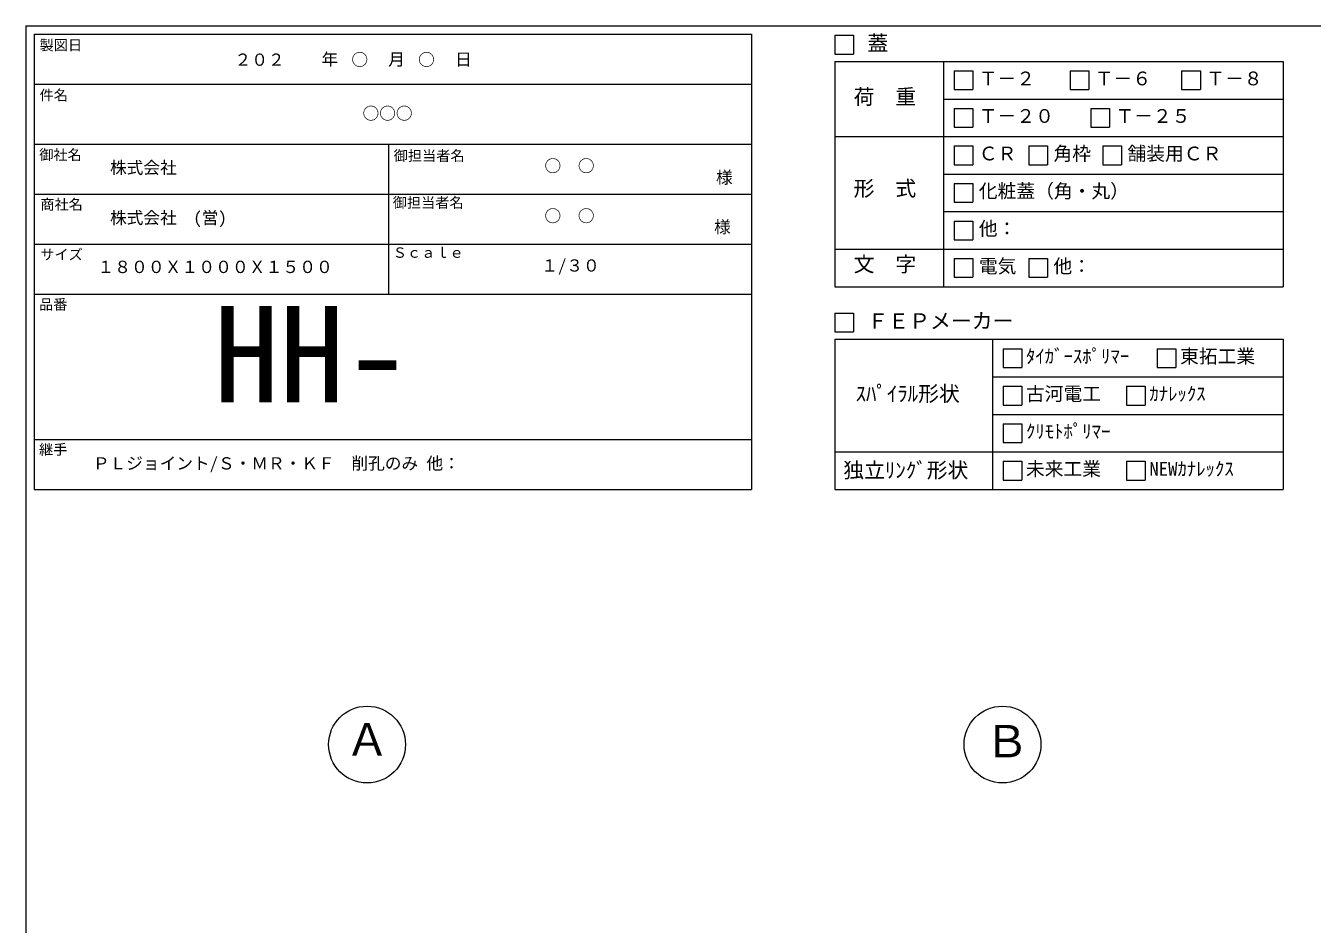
# Model space of a CAD drawing. Units: millimetres, scale not verified. Extents: x -9756 to 9755, y -4704 to 4703.
# Drawn here: x -2485 to 3635, y 428 to 4703 of the extents above; entities that cross this region are included whole.
import ezdxf
from ezdxf.enums import TextEntityAlignment as Align

# ---------------------------------------------------------------- set-up
doc = ezdxf.new("R2010")
doc.units = ezdxf.units.MM
doc.header["$LTSCALE"] = 20
for name, color, linetype, lineweight in [('0-2_waku', 7, 'Continuous', 18), ('0-3_gaikei', 7, 'Continuous', 18), ('0-D_文字１', 7, 'Continuous', 18), ('1-4_文字２', 7, 'Continuous', 5)]:
    doc.layers.add(name, color=color, linetype=linetype, lineweight=lineweight)
doc.styles.add('ＭＳ ゴシック', font='')
doc.styles.get('ＭＳ ゴシック').set_extended_font_data('MS Gothic')

msp = doc.modelspace()

# ---------------------------------------------------------------- linework, layer by layer
at = {"layer": '0-2_waku'}
for p, q in [((-2484.57, 4703.14), (-2484.57, -3846.86)), ((-2444.89, 4663.46), (-2444.89, 2496.87)), ((-2444.89, 4663.46), (967.68, 4663.46)), ((-2444.89, 4663.46), (-2444.89, 2496.87)), ((-2444.89, 4663.46), (967.68, 4663.46)), ((-2444.89, 4663.46), (-2444.89, 2496.87)), ((967.68, 4663.46), (967.68, 2496.87)), ((1364.49, 4532.95), (3497.34, 4532.95)), ((1364.49, 4532.95), (1364.49, 3461.56)), ((1881.67, 4532.95), (1881.67, 3461.56)), ((3497.34, 4532.95), (3497.34, 3461.56)), ((-2444.89, 4425.37), (967.68, 4425.37)), ((-2444.89, 4425.37), (967.68, 4425.37)), ((-2444.89, 4425.37), (967.68, 4425.37)), ((-2444.89, 4425.37), (967.68, 4425.37)), ((1881.67, 4354.39), (3497.34, 4354.39)), ((-2484.57, 4168.76), (-2484.57, -3846.86)), ((1364.49, 4175.82), (3497.34, 4175.82)), ((-2444.89, 4139.67), (967.68, 4139.67)), ((-2444.89, 4139.67), (967.68, 4139.67)), ((-758.44, 4139.67), (-758.44, 3425.41)), ((1881.67, 3997.26), (3497.34, 3997.26)), ((-2444.89, 3901.58), (967.68, 3901.58)), ((1881.67, 3818.69), (3497.34, 3818.69)), ((-2444.89, 3663.5), (967.68, 3663.5)), ((1364.49, 3640.13), (3497.34, 3640.13)), ((1364.49, 3461.56), (3497.34, 3461.56)), ((-2444.89, 3425.41), (967.68, 3425.41)), ((1364.49, 3211.13), (3497.34, 3211.13)), ((1364.49, 3211.13), (1364.49, 2496.87)), ((2114.1, 3211.13), (2114.1, 2496.87)), ((3497.34, 3211.13), (3497.34, 2496.87)), ((2114.1, 3032.57), (3497.34, 3032.57)), ((2114.1, 2854), (3497.34, 2854)), ((-2444.89, 2734.96), (967.68, 2734.96)), ((1364.49, 2675.44), (3497.34, 2675.44)), ((-2444.89, 2496.87), (967.68, 2496.87)), ((1364.49, 2496.87), (3497.34, 2496.87)), ((1364.49, 2496.87), (3497.34, 2496.87))]:
    msp.add_line(p, q, dxfattribs=at)
for points in [[(-2484.57, 4703.14), (-2484.57, -3846.86), (5675.43, -3846.86)], [(-2484.57, 4703.14), (9755.43, 4703.14), (9755.43, -3846.86)]]:
    msp.add_lwpolyline(points, dxfattribs=at)
at = {"layer": '0-3_gaikei'}
for centre in [(-860.82, 1283.14), (2161.68, 1283.14)]:
    msp.add_circle(centre, 182.81, dxfattribs=at)
at = {"layer": '0-D_文字１'}
for p, q in [((1364.49, 4657.57), (1364.49, 4568.29)), ((1364.49, 4568.29), (1453.77, 4568.29)), ((1931.86, 4488.31), (2021.15, 4488.31)), ((1931.86, 4488.31), (1931.86, 4399.03)), ((1931.86, 4488.31), (1931.86, 4399.03)), ((1931.86, 4488.31), (2021.15, 4488.31)), ((1931.86, 4488.31), (1931.86, 4399.03)), ((1931.86, 4488.31), (2021.15, 4488.31)), ((2021.15, 4488.31), (2021.15, 4399.03)), ((2021.15, 4488.31), (2021.15, 4399.03)), ((2021.15, 4488.31), (2021.15, 4399.03)), ((2483.6, 4488.31), (2572.88, 4488.31)), ((2483.6, 4488.31), (2483.6, 4399.03)), ((2572.88, 4488.31), (2572.88, 4399.03)), ((3013.75, 4488.31), (3103.03, 4488.31)), ((3013.75, 4488.31), (3013.75, 4399.03)), ((3103.03, 4488.31), (3103.03, 4399.03)), ((1931.86, 4399.03), (2021.15, 4399.03)), ((1931.86, 4399.03), (2021.15, 4399.03)), ((1931.86, 4399.03), (2021.15, 4399.03)), ((2483.6, 4399.03), (2572.88, 4399.03)), ((3013.75, 4399.03), (3103.03, 4399.03)), ((1931.86, 4309.74), (2021.15, 4309.74)), ((1931.86, 4309.74), (1931.86, 4220.46)), ((2021.15, 4309.74), (2021.15, 4220.46)), ((2581.61, 4309.74), (2670.89, 4309.74)), ((2581.61, 4309.74), (2581.61, 4220.46)), ((2670.89, 4309.74), (2670.89, 4220.46)), ((1931.86, 4220.46), (2021.15, 4220.46)), ((2581.61, 4220.46), (2670.89, 4220.46)), ((1931.86, 4131.18), (2021.15, 4131.18)), ((1931.86, 4131.18), (1931.86, 4041.9)), ((1931.86, 4131.18), (1931.86, 4041.9)), ((2021.15, 4131.18), (2021.15, 4041.9)), ((2021.15, 4131.18), (2021.15, 4041.9)), ((2287, 4131.18), (2376.29, 4131.18)), ((2287, 4131.18), (2287, 4041.9)), ((2376.29, 4131.18), (2376.29, 4041.9)), ((2639.18, 4131.18), (2728.47, 4131.18)), ((2639.18, 4131.18), (2639.18, 4041.9)), ((2728.47, 4131.18), (2728.47, 4041.9)), ((1931.86, 4041.9), (2021.15, 4041.9)), ((1931.86, 4041.9), (2021.15, 4041.9)), ((2287, 4041.9), (2376.29, 4041.9)), ((2639.18, 4041.9), (2728.47, 4041.9)), ((1931.86, 3952.62), (1931.86, 3863.33)), ((2021.15, 3952.62), (2021.15, 3863.33)), ((1931.86, 3863.33), (2021.15, 3863.33)), ((1931.86, 3774.05), (2021.15, 3774.05)), ((1931.86, 3774.05), (1931.86, 3684.77)), ((1931.86, 3774.05), (1931.86, 3684.77)), ((2021.15, 3774.05), (2021.15, 3684.77)), ((2021.15, 3774.05), (2021.15, 3684.77)), ((1931.86, 3684.77), (2021.15, 3684.77)), ((1931.86, 3684.77), (2021.15, 3684.77)), ((1931.86, 3595.49), (1931.86, 3506.2)), ((2287, 3595.49), (2287, 3506.2)), ((1931.86, 3506.2), (2021.15, 3506.2)), ((2287, 3506.2), (2376.29, 3506.2)), ((1364.49, 3335.76), (1364.49, 3246.47)), ((1364.49, 3246.47), (1453.77, 3246.47)), ((2164.3, 3166.49), (2164.3, 3077.21)), ((2897.57, 3166.49), (2986.85, 3166.49)), ((2897.57, 3166.49), (2897.57, 3077.21)), ((2897.57, 3166.49), (2986.85, 3166.49)), ((2897.57, 3166.49), (2897.57, 3077.21)), ((2897.57, 3166.49), (2986.85, 3166.49)), ((2897.57, 3166.49), (2897.57, 3077.21)), ((2986.85, 3166.49), (2986.85, 3077.21)), ((2986.85, 3166.49), (2986.85, 3077.21)), ((2986.85, 3166.49), (2986.85, 3077.21)), ((2164.3, 3077.21), (2253.58, 3077.21)), ((2897.57, 3077.21), (2986.85, 3077.21)), ((2897.57, 3077.21), (2986.85, 3077.21)), ((2897.57, 3077.21), (2986.85, 3077.21)), ((2164.3, 2987.93), (2253.58, 2987.93)), ((2164.3, 2987.93), (2164.3, 2898.64)), ((2253.58, 2987.93), (2253.58, 2898.64)), ((2751.39, 2987.93), (2751.39, 2898.64)), ((2164.3, 2898.64), (2253.58, 2898.64)), ((2751.39, 2898.64), (2840.67, 2898.64)), ((2164.3, 2809.36), (2164.3, 2720.08)), ((2164.3, 2720.08), (2253.58, 2720.08)), ((2164.3, 2630.8), (2253.58, 2630.8)), ((2164.3, 2630.8), (2164.3, 2541.52)), ((2253.58, 2630.8), (2253.58, 2541.52)), ((2751.39, 2630.8), (2840.67, 2630.8)), ((2751.39, 2630.8), (2751.39, 2541.52)), ((2840.67, 2630.8), (2840.67, 2541.52)), ((2164.3, 2541.52), (2253.58, 2541.52)), ((2751.39, 2541.52), (2840.67, 2541.52))]:
    msp.add_line(p, q, dxfattribs=at)
for points in [[(1364.49, 4657.57), (1453.77, 4657.57), (1453.77, 4568.29)], [(1364.49, 4657.57), (1453.77, 4657.57), (1453.77, 4568.29)], [(1931.86, 4131.18), (2021.15, 4131.18), (2021.15, 4041.9)], [(1931.86, 4131.18), (1931.86, 4041.9), (2021.15, 4041.9)], [(1931.86, 3952.62), (2021.15, 3952.62), (2021.15, 3863.33)], [(1931.86, 3774.05), (2021.15, 3774.05), (2021.15, 3684.77)], [(1931.86, 3774.05), (1931.86, 3684.77), (2021.15, 3684.77)], [(1931.86, 3595.49), (2021.15, 3595.49), (2021.15, 3506.2)], [(2287, 3595.49), (2376.29, 3595.49), (2376.29, 3506.2)], [(1364.49, 3335.76), (1453.77, 3335.76), (1453.77, 3246.47)], [(2164.3, 3166.49), (2253.58, 3166.49), (2253.58, 3077.21)], [(2751.39, 2987.93), (2840.67, 2987.93), (2840.67, 2898.64)], [(2164.3, 2809.36), (2253.58, 2809.36), (2253.58, 2720.08)]]:
    msp.add_lwpolyline(points, dxfattribs=at)

# ---------------------------------------------------------------- texts
at = {"layer": '0-D_文字１', "style": 'ＭＳ ゴシック'}
for s, height, p in [('蓋', 72.73, (1519.41, 4562.51)), ('製図日', 49.46, (-2418.56, 4571.31)), ('\u3000\u3000年\u3000\u3000\u3000月\u3000\u3000\u3000日', 58.18, (-1235.98, 4496.69)), ('Ｔ－２', 65.46, (2049.21, 4399.99)), ('Ｔ－６', 65.46, (2600.94, 4399.99)), ('Ｔ－８', 65.46, (3131.09, 4399.99)), ('荷\u3000重', 72.73, (1453.7, 4307.16)), ('件名', 49.46, (-2418.56, 4333.22)), ('Ｔ－２０', 65.46, (2049.21, 4221.43)), ('Ｔ－２５', 65.46, (2698.95, 4221.43)), ('御社名', 49.46, (-2420.49, 4049.49)), ('御担当者名', 49.46, (-734.23, 4045.1)), ('御担当者名', 49.46, (-734.23, 4045.1)), ('ＣＲ', 65.46, (2049.21, 4042.86)), ('角枠', 65.46, (2404.35, 4042.86)), ('舗装用ＣＲ', 65.46, (2756.53, 4042.86)), ('様', 58.18, (798.94, 3934.98)), ('形\u3000式', 72.73, (1453.7, 3870.75)), ('化粧蓋（角・丸）', 65.46, (2049.21, 3864.3)), ('商社名', 49.46, (-2415.32, 3813.3)), ('御担当者名', 49.46, (-738.62, 3822.28)), ('様', 58.18, (790.03, 3699.04)), ('他：', 65.46, (2049.21, 3685.74)), ('サイズ', 49.46, (-2415.32, 3575.22)), ('Ｓｃａｌｅ', 49.46, (-738.62, 3584.19)), ('文\u3000字', 72.73, (1453.7, 3510.67)), ('１８００Ｘ１０００Ｘ１５００', 58.65, (-2143.67, 3508.9)), ('１/３０', 58.18, (-31.81, 3515.83)), ('電気', 65.46, (2049.21, 3507.17)), ('他：', 65.46, (2404.35, 3507.17)), ('品番', 49.46, (-2421.27, 3337.83)), ('HH-', 458.2, (-1590.3, 2774.31)), ('ＦＥＰメーカー', 72.73, (1519.41, 3240.69)), ('ﾀｲｶﾞｰｽﾎﾟﾘﾏｰ', 65.46, (2273.36, 3078.18)), ('東拓工業', 65.46, (3006.63, 3078.18)), ('ｽﾊﾟｲﾗﾙ形状', 72.73, (1462.94, 2894.36)), ('古河電工', 65.46, (2273.36, 2899.61)), ('ｶﾅﾚｯｸｽ', 65.46, (2860.45, 2899.61)), ('ｸﾘﾓﾄﾎﾟﾘﾏｰ', 65.46, (2273.36, 2721.05)), ('継手', 49.46, (-2421.27, 2647.38)), ('ＰＬジョイント/Ｓ・ＭＲ・ＫＦ\u3000削孔のみ 他：', 58.18, (-2165.15, 2574.65)), ('独立ﾘﾝｸﾞ形状', 72.73, (1404.34, 2530.32)), ('未来工業', 65.46, (2273.36, 2542.48)), ('NEWｶﾅﾚｯｸｽ', 65.46, (2860.45, 2542.48)), ('Ａ', 154.6, (-965.2, 1184.13)), ('Ｂ', 154.6, (2077.4, 1175.53))]:
    msp.add_text(s, height=height, dxfattribs=at).set_placement(p, align=Align.BOTTOM_LEFT)
at = {"layer": '1-4_文字２', "style": 'ＭＳ ゴシック'}
for s, p in [('\u3000\u3000２０２\u3000\u3000\u3000\u3000○\u3000\u3000\u3000○', (-1649.62, 4495.14)), ('○○○', (-882.42, 4239.55)), ('株式会社', (-2083.79, 3981.11)), ('○\u3000○', (-16.84, 3989.8)), ('株式会社\u3000(営)', (-2083.79, 3743.02)), ('○\u3000○', (-16.84, 3751.72))]:
    msp.add_text(s, height=58.18, dxfattribs=at).set_placement(p, align=Align.BOTTOM_LEFT)

doc.saveas('drawing.dxf')
